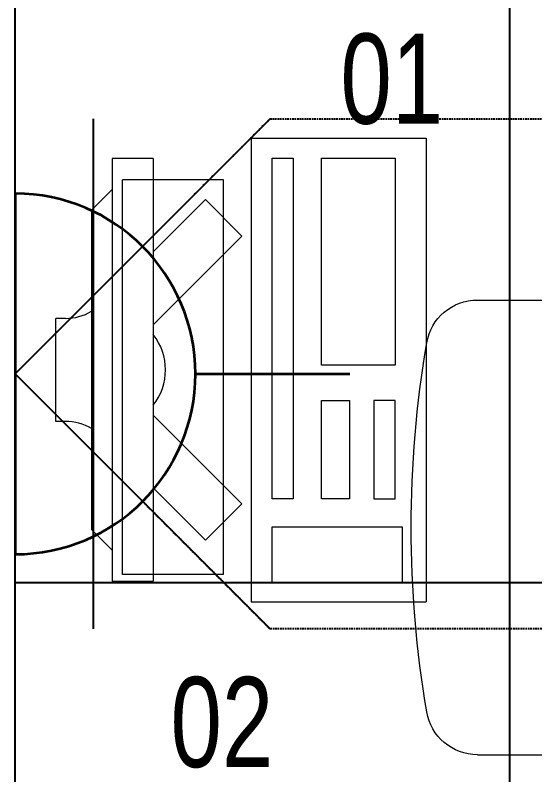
# Model space of a CAD drawing. Extents: x -12260 to 57327, y -29287 to 19916.
# Drawn here: x 29316 to 29820, y 3054 to 3791 of the extents above; entities that cross this region are included whole.
import ezdxf
from ezdxf.enums import TextEntityAlignment as Align

# ---------------------------------------------------------------- set-up
doc = ezdxf.new("R2010")
doc.units = 0
doc.header["$LTSCALE"] = 0.25
doc.linetypes.add('DASHDOT', pattern=[25.4, 12.7, -6.35, 0, -6.35])
doc.linetypes.add('HIDDEN', pattern=[9.525, 6.35, -3.175])
for name, color, linetype, lineweight in [('01-First Floor-FUR$0$72_EGR_EQP_TAG', 142, 'Continuous', 5), ('01-First Floor-FUR$0$LOADING', 253, 'Continuous', 5), ('01-First Floor-FUR$0$Walls', 251, 'Continuous', 5), ('E-LITE-CLNG-CNDT', 6, 'DASHDOT', 35), ('E-LITE-EXIT-NUMB', 6, 'Continuous', 25), ('E-POWR-FLOR-CNDT', 6, 'HIDDEN', 25), ('E-POWR-WALL', 4, 'Continuous', 35)]:
    doc.layers.add(name, color=color, linetype=linetype, lineweight=lineweight)
doc.layers.add('01-First Floor-FUR$0$FALSE CEILING', color=251, linetype='Continuous')
doc.styles.add('01-First Floor-FUR$0$X3G_ENTITY_257CFD', font='swisscl.ttf', dxfattribs={"height": 200})
doc.styles.add('DC_SIMPLEX', font='SIMPLEX.shx', dxfattribs={"width": 0.7})

# ---------------------------------------------------------------- blocks, each defined once
blk = doc.blocks.new('01-First Floor-FUR$0$ITCWLS1-P')
at = {"layer": '01-First Floor-FUR$0$LOADING'}
for p, q in [((-0.17, 0.45), (-0.17, 0)), ((-0.17, 0.45), (0, 0.45)), ((0, 0.45), (0, 0)), ((-0.26509, 0.43, 0), (-0.30509, 0.43, 0)), ((-0.30509, 0.43, 0), (-0.30509, 0.02, 0)), ((-0.26509, 0.43, 0), (-0.26509, 0.02, 0)), ((-0.14957, 0.43047), (-0.12914, 0.43047)), ((-0.12914, 0.43047), (-0.12914, 0.40893)), ((-0.197, 0.40939), (-0.295, 0.40939)), ((-0.295, 0.02639), (-0.295, 0.40939)), ((-0.197, 0.02639), (-0.197, 0.40939)), ((-0.32509, 0.38, 0), (-0.30509, 0.4, 0)), ((-0.32509, 0.38, 0), (-0.32509, 0.07, 0)), ((-0.35032, 0.275), (-0.35961, 0.275)), ((-0.35961, 0.175), (-0.35961, 0.275)), ((-0.35032, 0.175), (-0.35961, 0.175)), ((-0.32509, 0.07, 0), (-0.30509, 0.05, 0)), ((-0.197, 0.02639), (-0.295, 0.02639)), ((-0.30509, 0.02, 0), (-0.26509, 0.02, 0)), ((-0.17, 0), (0, 0))]:
    blk.add_line(p, q, dxfattribs=at)
at = {"layer": '01-First Floor-FUR$0$LOADING', "extrusion": (2.48281e-10, 3.18408e-10, -1)}
for p, q in [((-0.26509, 0.33952), (-0.21443, 0.39019)), ((-0.17907, 0.35483), (-0.21443, 0.39019)), ((-0.26509, 0.26881), (-0.17907, 0.35483))]:
    blk.add_line(p, q, dxfattribs=at)
at = {"layer": '01-First Floor-FUR$0$LOADING', "extrusion": (2.48281e-10, -3.18408e-10, -1)}
for p, q in [((-0.26509, 0.18119), (-0.17907, 0.09517)), ((-0.26509, 0.11048), (-0.21443, 0.05981)), ((-0.17907, 0.09517), (-0.21443, 0.05981))]:
    blk.add_line(p, q, dxfattribs=at)
at = {"layer": '01-First Floor-FUR$0$LOADING'}
for points in [[(-0.12914, 0.40893), (-0.12914, 0.09996), (-0.14957, 0.09996), (-0.14957, 0.43047)], [(-0.14957, 0.09997), (-0.14957, 0.09997), (-0.14957, 0.09997), (-0.14957, 0.09997), (-0.14957, 0.09997), (-0.14957, 0.09997), (-0.14957, 0.09997), (-0.14957, 0.09997), (-0.14957, 0.09997)], [(-0.14957, 0.09997), (-0.14957, 0.09997), (-0.14957, 0.09997), (-0.14957, 0.09997), (-0.14957, 0.09997), (-0.14957, 0.09997), (-0.14957, 0.09997), (-0.14957, 0.09997), (-0.14957, 0.09997), (-0.14957, 0.09997), (-0.14957, 0.09997), (-0.14957, 0.09997), (-0.14957, 0.09997), (-0.14957, 0.09997), (-0.14957, 0.09997), (-0.14957, 0.09997), (-0.14957, 0.09997), (-0.14957, 0.09997)], [(-0.14957, 0.09996), (-0.14957, 0.09996), (-0.14957, 0.09996), (-0.14957, 0.09996), (-0.14957, 0.09996), (-0.14957, 0.09996), (-0.14957, 0.09996), (-0.14957, 0.09996), (-0.14957, 0.09996), (-0.14957, 0.09996)], [(-0.14957, 0.09996), (-0.14957, 0.09996), (-0.14957, 0.09996), (-0.14957, 0.09996), (-0.14957, 0.09996), (-0.14957, 0.09996), (-0.14957, 0.09996)], [(-0.14957, 0.09997), (-0.14957, 0.09997), (-0.14957, 0.09997), (-0.14957, 0.09997), (-0.14957, 0.09997), (-0.14957, 0.09997), (-0.14957, 0.09997), (-0.14957, 0.09997), (-0.14957, 0.09997), (-0.14957, 0.09997)], [(-0.14957, 0.09997), (-0.14957, 0.09997), (-0.14957, 0.09997), (-0.14957, 0.09997), (-0.14957, 0.09997), (-0.14957, 0.09997), (-0.14957, 0.09997), (-0.14957, 0.09997), (-0.14957, 0.09997), (-0.14957, 0.09997), (-0.14957, 0.09997), (-0.14957, 0.09997), (-0.14957, 0.09997), (-0.14957, 0.09997), (-0.14957, 0.09997)], [(-0.14957, 0.09997), (-0.14957, 0.09997), (-0.14957, 0.09997), (-0.14957, 0.09997), (-0.14957, 0.09997), (-0.14957, 0.09997), (-0.14957, 0.09997), (-0.14957, 0.09997), (-0.14957, 0.09997), (-0.14957, 0.09997)], [(-0.14957, 0.09997), (-0.14957, 0.09997), (-0.14957, 0.09997), (-0.14957, 0.09997), (-0.14957, 0.09997), (-0.14957, 0.09997), (-0.14957, 0.09997), (-0.14957, 0.09997), (-0.14957, 0.09997), (-0.14957, 0.09997)], [(-0.14957, 0.09996), (-0.14957, 0.09996), (-0.14957, 0.09996), (-0.14957, 0.09996), (-0.14957, 0.09996), (-0.14957, 0.09996), (-0.14957, 0.09996), (-0.14957, 0.09996), (-0.14957, 0.09996), (-0.14957, 0.09996), (-0.14957, 0.09996), (-0.14957, 0.09996), (-0.14957, 0.09996), (-0.14957, 0.09996), (-0.14957, 0.09996), (-0.14957, 0.09996), (-0.14957, 0.09996), (-0.14957, 0.09996), (-0.14957, 0.09997), (-0.14957, 0.09997), (-0.14957, 0.09997), (-0.14957, 0.09997), (-0.14957, 0.09997), (-0.14957, 0.09997), (-0.14957, 0.09997), (-0.14957, 0.09997), (-0.14957, 0.09997), (-0.14957, 0.09997), (-0.14957, 0.09997), (-0.14957, 0.09997), (-0.14957, 0.09997), (-0.14957, 0.09997), (-0.14956, 0.09997), (-0.14956, 0.09997), (-0.14956, 0.09997), (-0.14956, 0.09996), (-0.14956, 0.09996), (-0.14956, 0.09996), (-0.14956, 0.09996), (-0.14956, 0.09996), (-0.14956, 0.09996), (-0.14956, 0.09996), (-0.14956, 0.09996), (-0.14956, 0.09996), (-0.14956, 0.09996), (-0.14956, 0.09996), (-0.14956, 0.09996), (-0.14956, 0.09996), (-0.14957, 0.09996), (-0.14957, 0.09996), (-0.14957, 0.09996), (-0.14957, 0.09996), (-0.14957, 0.09996), (-0.14957, 0.09996)], [(-0.14957, 0.09996), (-0.14957, 0.09996), (-0.14957, 0.09996), (-0.14957, 0.09996), (-0.14957, 0.09996), (-0.14957, 0.09996), (-0.14957, 0.09996), (-0.14957, 0.09996), (-0.14957, 0.09996), (-0.14957, 0.09996), (-0.14957, 0.09997), (-0.14957, 0.09997), (-0.14957, 0.09997), (-0.14957, 0.09996), (-0.14957, 0.09996), (-0.14957, 0.09996), (-0.14957, 0.09996), (-0.14957, 0.09996), (-0.14957, 0.09996), (-0.14957, 0.09997), (-0.14957, 0.09997), (-0.14957, 0.09997), (-0.14957, 0.09997), (-0.14957, 0.09997), (-0.14957, 0.09997), (-0.14957, 0.09997), (-0.14957, 0.09997), (-0.14957, 0.09997), (-0.14957, 0.09997), (-0.14957, 0.09997), (-0.14957, 0.09997), (-0.14957, 0.09997), (-0.14957, 0.09997), (-0.14957, 0.09997), (-0.14957, 0.09997), (-0.14957, 0.09997), (-0.14957, 0.09997), (-0.14957, 0.09997), (-0.14957, 0.09997), (-0.14957, 0.09997), (-0.14957, 0.09997), (-0.14957, 0.09997), (-0.14957, 0.09997), (-0.14957, 0.09997), (-0.14957, 0.09997), (-0.14957, 0.09997), (-0.14957, 0.09997), (-0.14957, 0.09997), (-0.14957, 0.09997), (-0.14957, 0.09997), (-0.14957, 0.09997), (-0.14957, 0.09997), (-0.14957, 0.09997), (-0.14957, 0.09997), (-0.14957, 0.09997), (-0.14957, 0.09997), (-0.14957, 0.09997), (-0.14957, 0.09997), (-0.14957, 0.09997), (-0.14957, 0.09997), (-0.14957, 0.09997), (-0.14957, 0.09997), (-0.14957, 0.09997), (-0.14957, 0.09997), (-0.14957, 0.09997), (-0.14957, 0.09997), (-0.14957, 0.09997), (-0.14957, 0.09997), (-0.14957, 0.09997), (-0.14957, 0.09997), (-0.14957, 0.09997), (-0.14957, 0.09997), (-0.14957, 0.09997), (-0.14957, 0.09997), (-0.14957, 0.09997), (-0.14957, 0.09997), (-0.14957, 0.09997), (-0.14957, 0.09997), (-0.14957, 0.09997), (-0.14957, 0.09997), (-0.14956, 0.09997), (-0.14957, 0.09997), (-0.14957, 0.09997), (-0.14957, 0.09997), (-0.14957, 0.09997), (-0.14956, 0.09997), (-0.14957, 0.09997), (-0.14957, 0.09997), (-0.14957, 0.09997), (-0.14957, 0.09997), (-0.14957, 0.09997), (-0.14957, 0.09997), (-0.14957, 0.09997), (-0.14957, 0.09997), (-0.14957, 0.09997), (-0.14957, 0.09997), (-0.14956, 0.09997), (-0.14957, 0.09996), (-0.14957, 0.09996), (-0.14957, 0.09996), (-0.14956, 0.09996), (-0.14957, 0.09996), (-0.14957, 0.09996), (-0.14957, 0.09996), (-0.14957, 0.09996), (-0.14957, 0.09996), (-0.14957, 0.09996), (-0.14957, 0.09996), (-0.14957, 0.09996), (-0.14957, 0.09996), (-0.14957, 0.09996)], [(-0.14957, 0.09996), (-0.14957, 0.09996), (-0.14957, 0.09996), (-0.14957, 0.09996), (-0.14957, 0.09996), (-0.14957, 0.09996), (-0.14957, 0.09996), (-0.14957, 0.09996)], [(-0.14957, 0.09996), (-0.14957, 0.09996), (-0.14957, 0.09996), (-0.14957, 0.09996), (-0.14957, 0.09996), (-0.14957, 0.09996), (-0.14957, 0.09996), (-0.14957, 0.09996), (-0.14957, 0.09996), (-0.14957, 0.09996), (-0.14957, 0.09996), (-0.14957, 0.09996), (-0.14957, 0.09996), (-0.14957, 0.09996), (-0.14957, 0.09996), (-0.14957, 0.09996), (-0.14957, 0.09996), (-0.14957, 0.09996), (-0.14957, 0.09996), (-0.14957, 0.09996), (-0.14957, 0.09996), (-0.14957, 0.09996), (-0.14957, 0.09996), (-0.14957, 0.09996), (-0.14957, 0.09996), (-0.14957, 0.09996), (-0.14957, 0.09996), (-0.14957, 0.09996), (-0.14957, 0.09996), (-0.14957, 0.09996), (-0.14957, 0.09996), (-0.14957, 0.09996), (-0.14957, 0.09996), (-0.14957, 0.09996), (-0.14957, 0.09996), (-0.14957, 0.09996), (-0.14957, 0.09996), (-0.14957, 0.09996), (-0.14957, 0.09996), (-0.14957, 0.09996), (-0.14957, 0.09996), (-0.14957, 0.09996), (-0.14957, 0.09996), (-0.14957, 0.09996), (-0.14957, 0.09996), (-0.14957, 0.09996), (-0.14957, 0.09996), (-0.14957, 0.09996), (-0.14956, 0.09996), (-0.14956, 0.09996), (-0.14956, 0.09996), (-0.14956, 0.09996), (-0.14957, 0.09996), (-0.14957, 0.09996), (-0.14957, 0.09996), (-0.14957, 0.09996), (-0.14957, 0.09996), (-0.14957, 0.09996), (-0.14956, 0.09996), (-0.14957, 0.09996), (-0.14957, 0.09996), (-0.14957, 0.09996), (-0.14957, 0.09996), (-0.14957, 0.09996), (-0.14957, 0.09996), (-0.14957, 0.09996), (-0.14957, 0.09996), (-0.14957, 0.09996), (-0.14957, 0.09996), (-0.14956, 0.09996), (-0.14956, 0.09996), (-0.14957, 0.09996), (-0.14957, 0.09996), (-0.14957, 0.09996), (-0.14957, 0.09996), (-0.14957, 0.09996), (-0.14957, 0.09996), (-0.14957, 0.09996), (-0.14957, 0.09996), (-0.14957, 0.09996), (-0.14957, 0.09996), (-0.14957, 0.09996), (-0.14957, 0.09996), (-0.14957, 0.09996), (-0.14957, 0.09996), (-0.14957, 0.09996), (-0.14957, 0.09996), (-0.14957, 0.09996), (-0.14957, 0.09996)], [(-0.14957, 0.09996), (-0.14957, 0.09996), (-0.14957, 0.09996), (-0.14957, 0.09996), (-0.14957, 0.09996), (-0.14957, 0.09996), (-0.14957, 0.09996), (-0.14957, 0.09996), (-0.14957, 0.09996), (-0.14957, 0.09996), (-0.14957, 0.09996), (-0.14957, 0.09996)], [(-0.14957, 0.09996), (-0.14957, 0.09996), (-0.14956, 0.09996), (-0.14956, 0.09996), (-0.14956, 0.09996), (-0.14956, 0.09996), (-0.14957, 0.09996)], [(-0.14957, 0.09996), (-0.14957, 0.09996), (-0.14957, 0.09996), (-0.14957, 0.09996), (-0.14957, 0.09996), (-0.14957, 0.09996), (-0.14957, 0.09996), (-0.14957, 0.09996), (-0.14957, 0.09996), (-0.14956, 0.09996), (-0.14956, 0.09996), (-0.14956, 0.09996), (-0.14956, 0.09996), (-0.14956, 0.09996), (-0.14956, 0.09996), (-0.14956, 0.09996), (-0.14957, 0.09996)]]:
    blk.add_lwpolyline(points, dxfattribs=at)
for points in [[(-0.1019, 0.43047), (-0.03039, 0.43047), (-0.03039, 0.22944), (-0.1019, 0.22944)], [(-0.1019, 0.19536), (-0.07466, 0.19536), (-0.07466, 0.09996), (-0.1019, 0.09996)], [(-0.03039, 0.19536), (-0.05082, 0.19536), (-0.05082, 0.09996), (-0.03039, 0.09996)], [(-0.14956, 0.09996), (-0.14956, 0.09996), (-0.14956, 0.09996), (-0.14956, 0.09996), (-0.14956, 0.09996), (-0.14956, 0.09996), (-0.14956, 0.09996), (-0.14956, 0.09996), (-0.14957, 0.09996), (-0.14957, 0.09996), (-0.14957, 0.09996), (-0.14957, 0.09996), (-0.14957, 0.09996), (-0.14957, 0.09996), (-0.14957, 0.09996), (-0.14957, 0.09996), (-0.14957, 0.09996), (-0.14957, 0.09996), (-0.14957, 0.09996), (-0.14957, 0.09996), (-0.14957, 0.09996), (-0.14957, 0.09996), (-0.14957, 0.09996), (-0.14957, 0.09996), (-0.14957, 0.09996), (-0.14957, 0.09996), (-0.14957, 0.09996), (-0.14957, 0.09996), (-0.14957, 0.09996), (-0.14957, 0.09996), (-0.14957, 0.09996), (-0.14957, 0.09996), (-0.14957, 0.09996), (-0.14957, 0.09996), (-0.14957, 0.09996), (-0.14957, 0.09996), (-0.14957, 0.09996), (-0.14957, 0.09996), (-0.14957, 0.09996), (-0.14957, 0.09996), (-0.14957, 0.09996), (-0.14957, 0.09996), (-0.14957, 0.09996), (-0.14957, 0.09996), (-0.14957, 0.09996), (-0.14957, 0.09996), (-0.14957, 0.09996), (-0.14957, 0.09996), (-0.14957, 0.09996), (-0.14957, 0.09996), (-0.14957, 0.09996), (-0.14957, 0.09996), (-0.14957, 0.09996), (-0.14957, 0.09996), (-0.14957, 0.09996), (-0.14957, 0.09996), (-0.14957, 0.09996), (-0.14956, 0.09996), (-0.14956, 0.09996), (-0.14956, 0.09996), (-0.14956, 0.09996), (-0.14956, 0.09996), (-0.14956, 0.09996), (-0.14956, 0.09996), (-0.14956, 0.09996), (-0.14956, 0.09996), (-0.14956, 0.09996), (-0.14956, 0.09996), (-0.14956, 0.09996), (-0.14956, 0.09996), (-0.14956, 0.09996), (-0.14956, 0.09996), (-0.14956, 0.09996), (-0.14956, 0.09996), (-0.14956, 0.09996), (-0.14956, 0.09996), (-0.14956, 0.09996), (-0.14956, 0.09996), (-0.14956, 0.09996), (-0.14956, 0.09996), (-0.14956, 0.09996), (-0.14956, 0.09996), (-0.14956, 0.09996), (-0.14956, 0.09996), (-0.14956, 0.09996), (-0.14956, 0.09996), (-0.14956, 0.09996), (-0.14956, 0.09996), (-0.14956, 0.09996), (-0.14957, 0.09996), (-0.14957, 0.09996), (-0.14957, 0.09996), (-0.14957, 0.09996), (-0.14957, 0.09996), (-0.14957, 0.09996), (-0.14957, 0.09996), (-0.14957, 0.09996), (-0.14957, 0.09996), (-0.14957, 0.09996), (-0.14957, 0.09996), (-0.14957, 0.09996), (-0.14957, 0.09996), (-0.14957, 0.09996), (-0.14957, 0.09996), (-0.14957, 0.09996), (-0.14957, 0.09996), (-0.14957, 0.09996), (-0.14957, 0.09996), (-0.14957, 0.09996), (-0.14957, 0.09996), (-0.14957, 0.09996), (-0.14957, 0.09996), (-0.14957, 0.09996), (-0.14957, 0.09996), (-0.14957, 0.09996), (-0.14957, 0.09996), (-0.14957, 0.09996), (-0.14957, 0.09996), (-0.14957, 0.09996), (-0.14957, 0.09996), (-0.14957, 0.09996), (-0.14957, 0.09996), (-0.14957, 0.09996), (-0.14957, 0.09996), (-0.14957, 0.09996), (-0.14957, 0.09996), (-0.14957, 0.09996), (-0.14957, 0.09996), (-0.14957, 0.09996), (-0.14957, 0.09996), (-0.14957, 0.09996), (-0.14957, 0.09996), (-0.14957, 0.09996), (-0.14957, 0.09996), (-0.14957, 0.09996), (-0.14957, 0.09996), (-0.14957, 0.09996), (-0.14957, 0.09996), (-0.14957, 0.09996), (-0.14957, 0.09996), (-0.14957, 0.09996), (-0.14957, 0.09996), (-0.14957, 0.09996), (-0.14957, 0.09996), (-0.14957, 0.09996), (-0.14957, 0.09996), (-0.14957, 0.09996), (-0.14957, 0.09996), (-0.14957, 0.09996), (-0.14957, 0.09996), (-0.14957, 0.09996), (-0.14957, 0.09996), (-0.14957, 0.09996), (-0.14957, 0.09996), (-0.14956, 0.09996), (-0.14956, 0.09996), (-0.14956, 0.09996), (-0.14956, 0.09996), (-0.14956, 0.09996), (-0.14956, 0.09996), (-0.14956, 0.09996), (-0.14956, 0.09996), (-0.14956, 0.09996), (-0.14956, 0.09996), (-0.14956, 0.09996), (-0.14956, 0.09996), (-0.14956, 0.09996), (-0.14956, 0.09996), (-0.14956, 0.09996), (-0.14956, 0.09996), (-0.14956, 0.09996), (-0.14956, 0.09996), (-0.14956, 0.09996), (-0.14956, 0.09996), (-0.14956, 0.09996), (-0.14956, 0.09996), (-0.14956, 0.09996), (-0.14956, 0.09996), (-0.14956, 0.09996), (-0.14956, 0.09996), (-0.14956, 0.09996), (-0.14956, 0.09996), (-0.14956, 0.09996), (-0.14956, 0.09996), (-0.14956, 0.09996), (-0.14956, 0.09996), (-0.14956, 0.09996), (-0.14956, 0.09996), (-0.14956, 0.09996), (-0.14956, 0.09996), (-0.14956, 0.09996), (-0.14956, 0.09996), (-0.14956, 0.09996), (-0.14956, 0.09996), (-0.14956, 0.09996), (-0.14956, 0.09996), (-0.14956, 0.09996), (-0.14956, 0.09996), (-0.14956, 0.09996), (-0.14956, 0.09996), (-0.14956, 0.09996), (-0.14957, 0.09996), (-0.14957, 0.09996), (-0.14957, 0.09996), (-0.14957, 0.09996), (-0.14957, 0.09996), (-0.14957, 0.09996), (-0.14957, 0.09996), (-0.14957, 0.09996), (-0.14957, 0.09996), (-0.14957, 0.09996), (-0.14957, 0.09996), (-0.14957, 0.09996), (-0.14957, 0.09996), (-0.14957, 0.09996), (-0.14957, 0.09996), (-0.14957, 0.09996), (-0.14957, 0.09996), (-0.14957, 0.09996), (-0.14957, 0.09996), (-0.14957, 0.09996), (-0.14957, 0.09996), (-0.14957, 0.09996), (-0.14957, 0.09996), (-0.14957, 0.09996), (-0.14957, 0.09996), (-0.14957, 0.09996), (-0.14957, 0.09996), (-0.14957, 0.09996), (-0.14957, 0.09996), (-0.14957, 0.09996), (-0.14957, 0.09996), (-0.14957, 0.09996), (-0.14957, 0.09996), (-0.14957, 0.09996), (-0.14956, 0.09996), (-0.14956, 0.09996), (-0.14956, 0.09996), (-0.14956, 0.09996), (-0.14956, 0.09996), (-0.14956, 0.09996), (-0.14956, 0.09996), (-0.14956, 0.09996), (-0.14956, 0.09996), (-0.14956, 0.09996), (-0.14956, 0.09996), (-0.14956, 0.09996), (-0.14956, 0.09996), (-0.14956, 0.09996), (-0.14956, 0.09996), (-0.14956, 0.09996), (-0.14956, 0.09996), (-0.14956, 0.09996), (-0.14956, 0.09996), (-0.14956, 0.09996), (-0.14956, 0.09996), (-0.14956, 0.09996), (-0.14956, 0.09996), (-0.14956, 0.09996), (-0.14956, 0.09996), (-0.14956, 0.09996), (-0.14956, 0.09996), (-0.14956, 0.09996), (-0.14956, 0.09996), (-0.14956, 0.09996), (-0.14956, 0.09996), (-0.14956, 0.09996), (-0.14956, 0.09996), (-0.14956, 0.09996), (-0.14956, 0.09996), (-0.14956, 0.09996), (-0.14956, 0.09996), (-0.14956, 0.09996), (-0.14956, 0.09996), (-0.14956, 0.09996), (-0.14956, 0.09996), (-0.14956, 0.09996)], [(-0.14957, 0.09996), (-0.14957, 0.09996), (-0.14957, 0.09996), (-0.14957, 0.09996), (-0.14957, 0.09996), (-0.14957, 0.09996), (-0.14957, 0.09996), (-0.14957, 0.09996), (-0.14957, 0.09996), (-0.14957, 0.09996), (-0.14957, 0.09996), (-0.14957, 0.09996), (-0.14957, 0.09996), (-0.14957, 0.09996), (-0.14957, 0.09996), (-0.14957, 0.09996), (-0.14957, 0.09996), (-0.14957, 0.09996), (-0.14957, 0.09996), (-0.14957, 0.09996), (-0.14957, 0.09996), (-0.14957, 0.09996), (-0.14957, 0.09996), (-0.14957, 0.09996), (-0.14957, 0.09996), (-0.14957, 0.09996), (-0.14957, 0.09996), (-0.14957, 0.09996), (-0.14957, 0.09996), (-0.14957, 0.09996), (-0.14957, 0.09996), (-0.14957, 0.09996), (-0.14957, 0.09996), (-0.14957, 0.09996), (-0.14957, 0.09996), (-0.14957, 0.09996), (-0.14957, 0.09996), (-0.14957, 0.09996), (-0.14957, 0.09996), (-0.14957, 0.09996), (-0.14957, 0.09996), (-0.14957, 0.09996), (-0.14957, 0.09996), (-0.14957, 0.09996), (-0.14957, 0.09996), (-0.14957, 0.09996), (-0.14957, 0.09996), (-0.14957, 0.09996), (-0.14957, 0.09996), (-0.14957, 0.09996), (-0.14957, 0.09996), (-0.14957, 0.09996), (-0.14957, 0.09996), (-0.14957, 0.09996), (-0.14957, 0.09996), (-0.14957, 0.09996), (-0.14957, 0.09996), (-0.14957, 0.09996), (-0.14957, 0.09996), (-0.14957, 0.09996), (-0.14957, 0.09996), (-0.14957, 0.09996), (-0.14957, 0.09996), (-0.14957, 0.09996), (-0.14957, 0.09996), (-0.14957, 0.09996), (-0.14957, 0.09996), (-0.14957, 0.09996), (-0.14957, 0.09996), (-0.14957, 0.09996), (-0.14957, 0.09996), (-0.14957, 0.09996), (-0.14957, 0.09996), (-0.14957, 0.09996), (-0.14957, 0.09996), (-0.14957, 0.09996), (-0.14957, 0.09996), (-0.14957, 0.09996), (-0.14957, 0.09996), (-0.14957, 0.09996), (-0.14957, 0.09996), (-0.14957, 0.09996), (-0.14957, 0.09996), (-0.14957, 0.09996), (-0.14957, 0.09996), (-0.14957, 0.09996), (-0.14957, 0.09996), (-0.14957, 0.09996), (-0.14957, 0.09996), (-0.14957, 0.09996), (-0.14957, 0.09996), (-0.14957, 0.09996), (-0.14957, 0.09996), (-0.14957, 0.09996), (-0.14957, 0.09996), (-0.14957, 0.09996), (-0.14957, 0.09996), (-0.14957, 0.09996), (-0.14957, 0.09996), (-0.14957, 0.09996), (-0.14957, 0.09996), (-0.14957, 0.09996), (-0.14957, 0.09996), (-0.14957, 0.09996), (-0.14957, 0.09996), (-0.14957, 0.09996), (-0.14957, 0.09996), (-0.14957, 0.09996), (-0.14957, 0.09996), (-0.14957, 0.09996), (-0.14957, 0.09996), (-0.14957, 0.09996), (-0.14957, 0.09996), (-0.14957, 0.09996), (-0.14957, 0.09996), (-0.14957, 0.09996), (-0.14957, 0.09996), (-0.14957, 0.09996), (-0.14957, 0.09996), (-0.14957, 0.09996), (-0.14957, 0.09996), (-0.14957, 0.09996), (-0.14957, 0.09996), (-0.14957, 0.09996), (-0.14957, 0.09996), (-0.14957, 0.09996), (-0.14957, 0.09996), (-0.14957, 0.09996), (-0.14957, 0.09996), (-0.14957, 0.09996), (-0.14957, 0.09996), (-0.14957, 0.09996), (-0.14957, 0.09996), (-0.14957, 0.09996), (-0.14957, 0.09996), (-0.14957, 0.09996), (-0.14957, 0.09996), (-0.14957, 0.09996), (-0.14957, 0.09996), (-0.14957, 0.09996), (-0.14957, 0.09996), (-0.14957, 0.09996), (-0.14957, 0.09996), (-0.14957, 0.09996), (-0.14957, 0.09996), (-0.14957, 0.09996), (-0.14957, 0.09996), (-0.14957, 0.09996), (-0.14957, 0.09996), (-0.14957, 0.09996), (-0.14957, 0.09996), (-0.14957, 0.09996), (-0.14957, 0.09996), (-0.14957, 0.09996), (-0.14957, 0.09996), (-0.14957, 0.09996), (-0.14957, 0.09996), (-0.14957, 0.09996), (-0.14957, 0.09996), (-0.14957, 0.09996), (-0.14957, 0.09996), (-0.14957, 0.09996), (-0.14957, 0.09996), (-0.14957, 0.09996), (-0.14957, 0.09996), (-0.14957, 0.09996), (-0.14957, 0.09996), (-0.14957, 0.09996), (-0.14957, 0.09996), (-0.14957, 0.09996), (-0.14957, 0.09996), (-0.14957, 0.09996), (-0.14957, 0.09996), (-0.14957, 0.09996), (-0.14957, 0.09996), (-0.14957, 0.09996), (-0.14957, 0.09996), (-0.14957, 0.09996), (-0.14957, 0.09996), (-0.14957, 0.09996), (-0.14957, 0.09996), (-0.14957, 0.09996), (-0.14957, 0.09996), (-0.14957, 0.09996), (-0.14957, 0.09996), (-0.14957, 0.09996), (-0.14957, 0.09996), (-0.14957, 0.09996), (-0.14957, 0.09996), (-0.14957, 0.09996), (-0.14957, 0.09996), (-0.14957, 0.09996), (-0.14957, 0.09996), (-0.14957, 0.09996), (-0.14957, 0.09996), (-0.14957, 0.09996), (-0.14957, 0.09996), (-0.14957, 0.09996), (-0.14957, 0.09996), (-0.14957, 0.09996), (-0.14957, 0.09996), (-0.14957, 0.09996), (-0.14957, 0.09996), (-0.14957, 0.09996), (-0.14957, 0.09996), (-0.14957, 0.09996), (-0.14957, 0.09996), (-0.14957, 0.09996), (-0.14957, 0.09996), (-0.14957, 0.09996), (-0.14957, 0.09996), (-0.14957, 0.09996), (-0.14957, 0.09996), (-0.14957, 0.09996)], [(-0.14957, 0.09996), (-0.14957, 0.09996), (-0.14957, 0.09996), (-0.14957, 0.09996), (-0.14957, 0.09996), (-0.14957, 0.09996), (-0.14957, 0.09996), (-0.14957, 0.09996), (-0.14957, 0.09996), (-0.14957, 0.09996), (-0.14957, 0.09996), (-0.14957, 0.09996), (-0.14957, 0.09996), (-0.14957, 0.09996), (-0.14957, 0.09996), (-0.14957, 0.09996), (-0.14957, 0.09996), (-0.14957, 0.09996), (-0.14957, 0.09996), (-0.14957, 0.09996), (-0.14957, 0.09996), (-0.14957, 0.09996), (-0.14957, 0.09996), (-0.14957, 0.09996), (-0.14957, 0.09996), (-0.14957, 0.09996), (-0.14957, 0.09996), (-0.14957, 0.09996), (-0.14957, 0.09996), (-0.14957, 0.09996), (-0.14957, 0.09996), (-0.14957, 0.09996), (-0.14957, 0.09996), (-0.14957, 0.09996), (-0.14957, 0.09996), (-0.14957, 0.09996), (-0.14957, 0.09996), (-0.14957, 0.09996), (-0.14957, 0.09996), (-0.14957, 0.09996), (-0.14957, 0.09996), (-0.14957, 0.09996), (-0.14957, 0.09996), (-0.14957, 0.09996), (-0.14957, 0.09996), (-0.14957, 0.09996), (-0.14957, 0.09996), (-0.14957, 0.09996), (-0.14957, 0.09996), (-0.14957, 0.09996), (-0.14957, 0.09996), (-0.14957, 0.09996), (-0.14957, 0.09996), (-0.14957, 0.09996), (-0.14957, 0.09996), (-0.14957, 0.09996), (-0.14957, 0.09996), (-0.14957, 0.09996), (-0.14957, 0.09996), (-0.14957, 0.09996), (-0.14957, 0.09996), (-0.14957, 0.09996), (-0.14957, 0.09996), (-0.14957, 0.09996), (-0.14957, 0.09996), (-0.14957, 0.09996), (-0.14957, 0.09996), (-0.14957, 0.09996), (-0.14957, 0.09996), (-0.14957, 0.09996), (-0.14957, 0.09996), (-0.14957, 0.09996), (-0.14957, 0.09996), (-0.14957, 0.09996), (-0.14957, 0.09996), (-0.14957, 0.09996), (-0.14957, 0.09996), (-0.14957, 0.09996), (-0.14957, 0.09996), (-0.14957, 0.09996), (-0.14957, 0.09996), (-0.14957, 0.09996), (-0.14957, 0.09996), (-0.14957, 0.09996), (-0.14957, 0.09996), (-0.14957, 0.09996), (-0.14957, 0.09996), (-0.14957, 0.09996), (-0.14957, 0.09996), (-0.14957, 0.09996), (-0.14957, 0.09996), (-0.14957, 0.09996), (-0.14957, 0.09996), (-0.14957, 0.09996), (-0.14957, 0.09996), (-0.14957, 0.09996), (-0.14957, 0.09996), (-0.14957, 0.09996), (-0.14957, 0.09996), (-0.14957, 0.09996), (-0.14957, 0.09996), (-0.14957, 0.09996), (-0.14957, 0.09996), (-0.14957, 0.09996), (-0.14957, 0.09996), (-0.14957, 0.09996), (-0.14957, 0.09996), (-0.14957, 0.09996), (-0.14957, 0.09996), (-0.14957, 0.09996), (-0.14957, 0.09996), (-0.14957, 0.09996), (-0.14957, 0.09996), (-0.14957, 0.09996), (-0.14957, 0.09996), (-0.14957, 0.09996), (-0.14957, 0.09996), (-0.14957, 0.09996), (-0.14957, 0.09996), (-0.14957, 0.09996), (-0.14957, 0.09996), (-0.14957, 0.09996), (-0.14957, 0.09996), (-0.14957, 0.09996), (-0.14957, 0.09996), (-0.14957, 0.09996), (-0.14957, 0.09996), (-0.14957, 0.09996), (-0.14957, 0.09996), (-0.14957, 0.09996), (-0.14957, 0.09996), (-0.14957, 0.09996), (-0.14957, 0.09996), (-0.14957, 0.09996), (-0.14957, 0.09996), (-0.14957, 0.09996), (-0.14957, 0.09996), (-0.14957, 0.09996), (-0.14957, 0.09996), (-0.14957, 0.09996), (-0.14957, 0.09996), (-0.14957, 0.09996), (-0.14957, 0.09996), (-0.14957, 0.09996), (-0.14957, 0.09996), (-0.14957, 0.09996), (-0.14957, 0.09996), (-0.14957, 0.09996), (-0.14957, 0.09996), (-0.14957, 0.09996), (-0.14957, 0.09996), (-0.14957, 0.09996), (-0.14957, 0.09996), (-0.14957, 0.09996), (-0.14957, 0.09996), (-0.14957, 0.09996), (-0.14957, 0.09996), (-0.14957, 0.09996), (-0.14957, 0.09996), (-0.14957, 0.09996), (-0.14957, 0.09996), (-0.14957, 0.09996), (-0.14957, 0.09996), (-0.14957, 0.09996), (-0.14957, 0.09996), (-0.14957, 0.09996), (-0.14957, 0.09996), (-0.14957, 0.09996), (-0.14957, 0.09996), (-0.14957, 0.09996), (-0.14957, 0.09996), (-0.14957, 0.09996), (-0.14957, 0.09996), (-0.14957, 0.09996), (-0.14957, 0.09996), (-0.14957, 0.09996), (-0.14957, 0.09996), (-0.14957, 0.09996), (-0.14957, 0.09996), (-0.14957, 0.09996), (-0.14957, 0.09996), (-0.14957, 0.09996), (-0.14957, 0.09996), (-0.14957, 0.09996), (-0.14957, 0.09996), (-0.14957, 0.09996), (-0.14957, 0.09996), (-0.14957, 0.09996), (-0.14957, 0.09996), (-0.14957, 0.09996), (-0.14957, 0.09996), (-0.14957, 0.09996), (-0.14957, 0.09996), (-0.14957, 0.09996), (-0.14957, 0.09996), (-0.14957, 0.09996), (-0.14957, 0.09996), (-0.14957, 0.09996), (-0.14957, 0.09996), (-0.14957, 0.09996), (-0.14957, 0.09996), (-0.14957, 0.09996), (-0.14957, 0.09996), (-0.14957, 0.09996), (-0.14957, 0.09996), (-0.14957, 0.09996), (-0.14957, 0.09996), (-0.14957, 0.09996), (-0.14957, 0.09996), (-0.14957, 0.09996), (-0.14957, 0.09996), (-0.14957, 0.09996), (-0.14957, 0.09996), (-0.14957, 0.09996), (-0.14957, 0.09996), (-0.14957, 0.09996), (-0.14957, 0.09996), (-0.14957, 0.09996), (-0.14957, 0.09996)], [(-0.14957, 0.0727), (-0.02358, 0.0727), (-0.02358, 0.01818), (-0.14957, 0.01818)]]:
    blk.add_lwpolyline(points, close=True, dxfattribs=at)
for centre, radius, start, end in [((-0.35032, 0.325), 0.05, 270, 300.30934), ((-0.3089, 0.225), 0.05564, 321.94311, 38.05689), ((-0.35032, 0.125), 0.05, 59.69066, 90)]:
    blk.add_arc(centre, radius, start, end, dxfattribs=at)
blk = doc.blocks.new('01-First Floor-FUR$0$GF21018-P')
at = {"color": 0}
for p, q in [((-0.2207, 0.47563), (-0.2207, 0.0675)), ((0.22049, 0.47563), (0.22049, 0.0675))]:
    blk.add_line(p, q, dxfattribs=at)
for centre, radius, start, end in [((-0.0001, -0.52948), 1.06948, 80.36712, 99.63288), ((-0.1707, 0.47563), 0.05, 99.63288, 180), ((0.17049, 0.47563), 0.05, 0, 80.36712)]:
    blk.add_arc(centre, radius, start, end, dxfattribs=at)
blk = doc.blocks.new('01-First Floor-FUR')
at = {"layer": '01-First Floor-FUR$0$FALSE CEILING'}
blk.add_line((29795.56, 4520, -0.1), (29795.56, 2619.1, -0.1), dxfattribs=at)
at = {"layer": '01-First Floor-FUR$0$FALSE CEILING', "linetype": 'Continuous'}
blk.add_line((29315.56, 3240), (32976, 3240), dxfattribs=at)
at = {"layer": '01-First Floor-FUR$0$FALSE CEILING'}
blk.add_lwpolyline([(29315.56, 5000), (32976, 5000), (32976, 1440), (29315.56, 1440)], close=True, dxfattribs=at)
at = {"layer": '01-First Floor-FUR$0$LOADING'}
blk.add_line((29795.56, 4520, -0.1), (29795.56, 2619.1, -0.1), dxfattribs=at)
at = {"layer": '01-First Floor-FUR$0$Walls'}
blk.add_line((29315.56, 2540), (29315.56, 5000), dxfattribs=at)
at = {"layer": '01-First Floor-FUR$0$LOADING', "extrusion": (8.01373e-06, 1.93988e-16, 1), "xscale": 1000.000000000011, "yscale": 1000.000000000011, "zscale": 1000.000000000011}
blk.add_blockref('01-First Floor-FUR$0$ITCWLS1-P', (29714.76, 3221.47, 0.13), dxfattribs=at)
at = {"layer": '01-First Floor-FUR$0$LOADING', "extrusion": (7.77426e-06, 2.24021e-05, 1), "xscale": -1000, "yscale": 1000.000000000001, "zscale": 1000, "rotation": 90.00141075505213}
blk.add_blockref('01-First Floor-FUR$0$GF21018-P', (30240.04, 3293.57, 0.21), dxfattribs=at)
at = {"layer": '01-First Floor-FUR$0$72_EGR_EQP_TAG', "char_height": 87.473, "attachment_point": 2, "style": '01-First Floor-FUR$0$X3G_ENTITY_257CFD'}
for s, insert in [('01', (29681.25, 3772.81, -0.11)), ('02', (29516.26, 3148.5, -0.1))]:
    blk.add_mtext(s, dxfattribs=dict(at, insert=insert))
blk = doc.blocks.new('*U26')
blk.add_line((0, -1.75), (0, -3.25))
blk.add_lwpolyline([(-1.75, 0, 1), (1.75, 0)], format="xyb", close=True)
at = {"layer": 'Defpoints'}
for p, q in [((-2.4749, -2.4749), (0, 0)), ((2.4749, -2.4749), (0, 0)), ((2.4749, -0.7582), (-2.4749, -0.7582))]:
    blk.add_line(p, q, dxfattribs=at)
at = {"layer": 'E-LITE-EXIT-NUMB', "style": 'DC_SIMPLEX', "width": 0.7, "flags": 8}
blk.add_attdef('TYPE', text='', height=2, rotation=360, dxfattribs=at).set_placement((-2.682, 5.2383), align=Align.RIGHT)
blk.add_attdef('CIRCUIT', (2.682, 5.2383), '', height=2, rotation=360, dxfattribs=at)

msp = doc.modelspace()

# ---------------------------------------------------------------- linework, layer by layer
at = {"layer": 'E-POWR-FLOR-CNDT'}
for points in [[(29439.31, 3566.3), (29563.05, 3690.05), (30812.1, 3690.05, 0.414214), (30912.1, 3790.05), (30912.1, 4752.51), (31035.84, 4876.26)], [(31431.73, 1563.74), (31431.73, 3095.07, 0.414214), (31331.73, 3195.07), (29563.05, 3195.07), (29439.31, 3318.82)]]:
    msp.add_lwpolyline(points, format="xyb", dxfattribs=at)

# ---------------------------------------------------------------- block references
at = {"layer": 'E-LITE-CLNG-CNDT'}
msp.add_blockref('01-First Floor-FUR', (0, 0), dxfattribs=at)
at = {"layer": 'E-POWR-WALL', "xscale": 100, "yscale": 100, "zscale": 100, "rotation": 90.00000000000001}
msp.add_blockref('*U26', (29315.56, 3442.56), dxfattribs=at)

doc.saveas('drawing.dxf')
